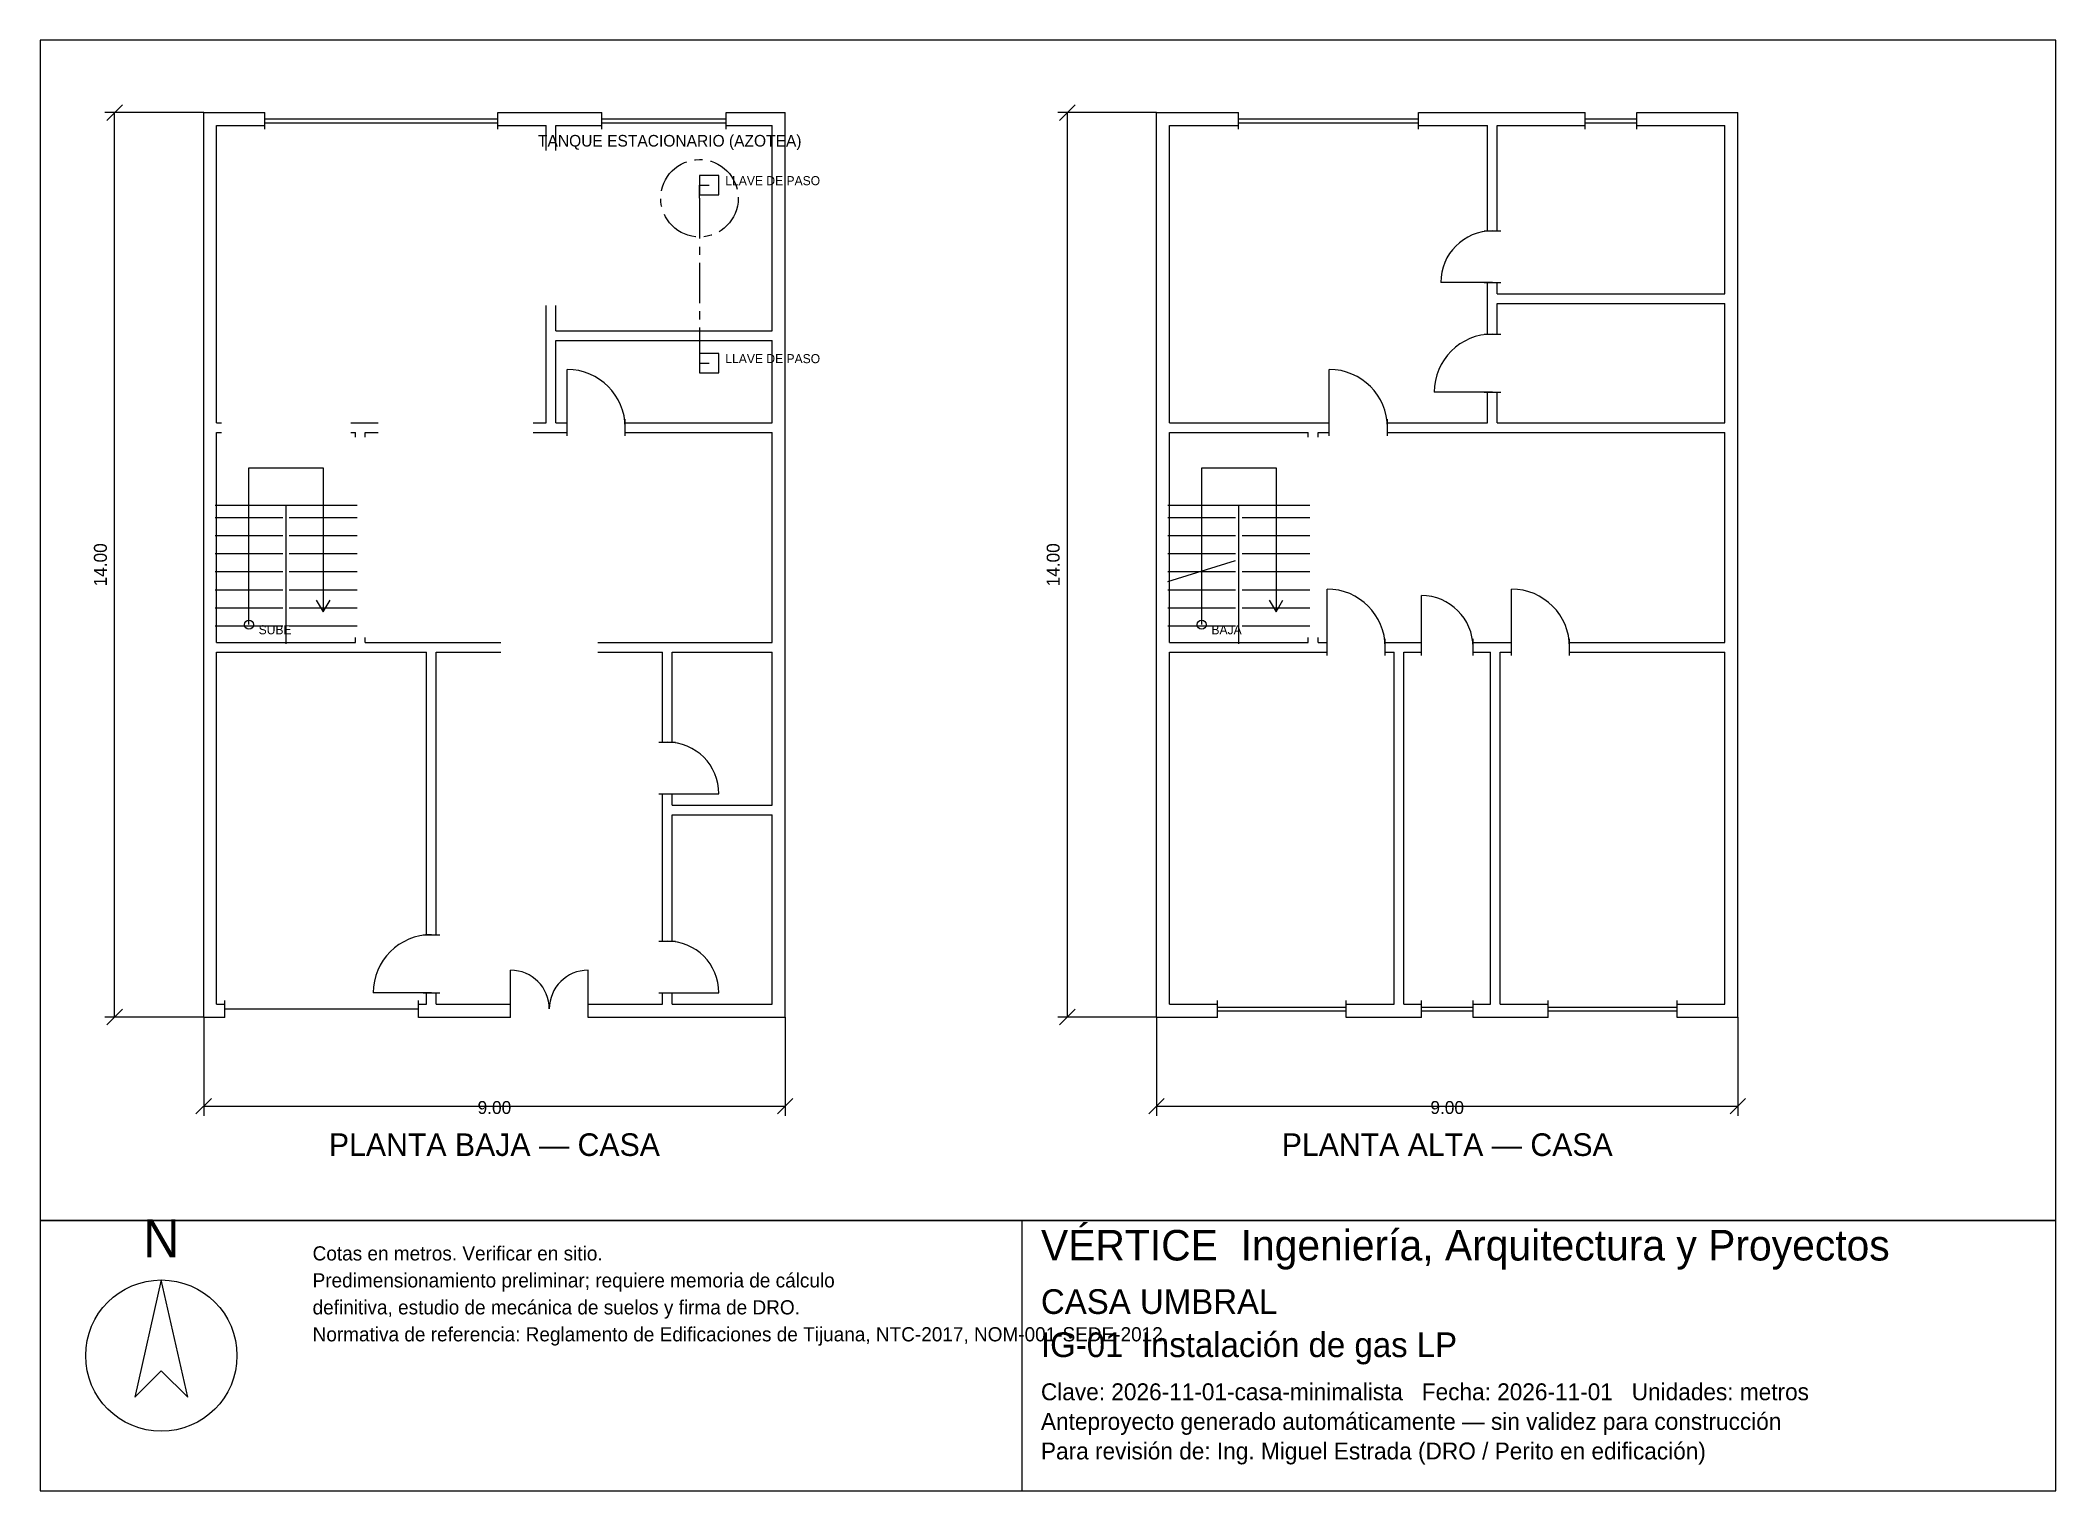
# Model space of a CAD drawing. Header units: metres. Extents: x -2.7 to 28.5, y -7.5 to 15.
import ezdxf
from ezdxf.enums import TextEntityAlignment as Align

# ---------------------------------------------------------------- set-up
doc = ezdxf.new("R2010")
doc.units = ezdxf.units.M
doc.header["$LTSCALE"] = 0.5
doc.linetypes.add('CENTER', pattern=[2, 1.25, -0.25, 0.25, -0.25])
for name, color, linetype in [('A-ESCALERA', 6, 'CONTINUOUS'), ('A-MUROS', 7, 'CONTINUOUS'), ('A-PUERTAS', 2, 'CONTINUOUS'), ('A-TEXTO', 3, 'CONTINUOUS'), ('A-VANOS', 4, 'CONTINUOUS'), ('COTAS', 8, 'CONTINUOUS'), ('I-TEXTO', 3, 'CONTINUOUS'), ('IG-GAS', 2, 'CENTER'), ('LAMINA', 9, 'CONTINUOUS')]:
    doc.layers.add(name, color=color, linetype=linetype)
doc.styles.get("Standard").update_dxf_attribs({"font": 'txt', "width": 0.9})

msp = doc.modelspace()

# ---------------------------------------------------------------- linework, layer by layer
at = {"layer": 'A-ESCALERA'}
for p, q in [((0.05, 7.8), (2.25, 7.8)), ((0.05, 7.61), (1.1, 7.61)), ((1.15, 5.65), (1.15, 7.8)), ((1.2, 7.61), (2.25, 7.61)), ((14.8, 7.8), (17, 7.8)), ((14.8, 7.61), (15.85, 7.61)), ((15.9, 5.65), (15.9, 7.8)), ((15.95, 7.61), (17, 7.61)), ((0.05, 7.33), (1.1, 7.33)), ((1.2, 7.33), (2.25, 7.33)), ((14.8, 7.33), (15.85, 7.33)), ((15.95, 7.33), (17, 7.33)), ((0.05, 7.05), (1.1, 7.05)), ((1.2, 7.05), (2.25, 7.05)), ((14.8, 7.05), (15.85, 7.05)), ((14.8, 6.6175), (15.85, 6.94)), ((15.95, 7.05), (17, 7.05)), ((0.05, 6.77), (1.1, 6.77)), ((1.2, 6.77), (2.25, 6.77)), ((14.8, 6.77), (15.85, 6.77)), ((15.95, 6.77), (17, 6.77)), ((0.05, 6.49), (1.1, 6.49)), ((1.2, 6.49), (2.25, 6.49)), ((14.8, 6.49), (15.85, 6.49)), ((15.95, 6.49), (17, 6.49)), ((0.05, 6.21), (1.1, 6.21)), ((0.05, 5.93), (1.1, 5.93)), ((1.2, 6.21), (2.25, 6.21)), ((1.2, 5.93), (2.25, 5.93)), ((14.8, 6.21), (15.85, 6.21)), ((14.8, 5.93), (15.85, 5.93)), ((15.95, 6.21), (17, 6.21)), ((15.95, 5.93), (17, 5.93))]:
    msp.add_line(p, q, dxfattribs=at)
for points in [[(0.575, 5.95), (0.575, 8.375), (1.725, 8.375), (1.725, 6.15)], [(15.325, 5.95), (15.325, 8.375), (16.475, 8.375), (16.475, 6.15)], [(1.617, 6.33), (1.725, 6.15), (1.833, 6.33)], [(16.367, 6.33), (16.475, 6.15), (16.583, 6.33)]]:
    msp.add_lwpolyline(points, dxfattribs=at)
for centre in [(0.575, 5.95), (15.325, 5.95)]:
    msp.add_circle(centre, 0.07, dxfattribs=at)
at = {"layer": 'A-MUROS'}
for p, q in [((-0.125, 13.875), (0.82, 13.875)), ((-0.125, -0.125), (-0.125, 13.875)), ((0.82, 13.62), (0.82, 13.88)), ((4.43, 13.62), (4.43, 13.88)), ((4.43, 13.875), (6.038, 13.875)), ((6.038, 13.62), (6.038, 13.88)), ((7.963, 13.62), (7.963, 13.88)), ((7.963, 13.875), (8.875, 13.875)), ((8.875, -0.125), (8.875, 13.875)), ((14.625, 13.875), (15.892, 13.875)), ((14.625, -0.125), (14.625, 13.875)), ((15.892, 13.62), (15.892, 13.88)), ((18.683, 13.62), (18.683, 13.88)), ((18.683, 13.875), (21.263, 13.875)), ((21.263, 13.62), (21.263, 13.88)), ((22.063, 13.62), (22.063, 13.88)), ((22.063, 13.875), (23.625, 13.875)), ((23.625, -0.125), (23.625, 13.875)), ((0.075, 13.675), (0.82, 13.675)), ((0.075, 9.075), (0.075, 13.675)), ((4.43, 13.675), (5.175, 13.675)), ((5.175, 13.287), (5.175, 13.675)), ((5.325, 13.675), (6.038, 13.675)), ((5.325, 13.287), (5.325, 13.675)), ((7.963, 13.675), (8.675, 13.675)), ((8.675, 10.5), (8.675, 13.675)), ((14.825, 13.675), (15.892, 13.675)), ((14.825, 9.075), (14.825, 13.675)), ((18.683, 13.675), (19.75, 13.675)), ((19.75, 12.045), (19.75, 13.675)), ((19.9, 13.675), (21.263, 13.675)), ((19.9, 12.045), (19.9, 13.675)), ((22.063, 13.675), (23.425, 13.675)), ((23.425, 11.07), (23.425, 13.675)), ((19.695, 12.045), (19.955, 12.045)), ((19.695, 11.245), (19.955, 11.245)), ((19.75, 10.448), (19.75, 11.245)), ((19.9, 11.07), (19.9, 11.245)), ((19.9, 11.07), (23.425, 11.07)), ((5.175, 9.075), (5.175, 10.888)), ((5.325, 10.5), (5.325, 10.888)), ((19.9, 10.92), (23.425, 10.92)), ((19.9, 10.448), (19.9, 10.92)), ((23.425, 9.075), (23.425, 10.92)), ((5.325, 10.5), (8.675, 10.5)), ((5.325, 10.35), (8.675, 10.35)), ((5.325, 9.075), (5.325, 10.35)), ((8.675, 9.075), (8.675, 10.35)), ((19.695, 10.448), (19.955, 10.448)), ((19.695, 9.548), (19.955, 9.548)), ((19.75, 9.075), (19.75, 9.548)), ((19.9, 9.075), (19.9, 9.548)), ((0.075, 9.075), (0.15, 9.075)), ((2.15, 9.075), (2.575, 9.075)), ((4.975, 9.075), (5.175, 9.075)), ((5.325, 9.075), (5.5, 9.075)), ((5.5, 8.87), (5.5, 9.13)), ((6.4, 8.87), (6.4, 9.13)), ((6.4, 9.075), (8.675, 9.075)), ((14.825, 9.075), (17.3, 9.075)), ((17.3, 8.87), (17.3, 9.13)), ((18.2, 8.87), (18.2, 9.13)), ((18.2, 9.075), (19.75, 9.075)), ((19.9, 9.075), (23.425, 9.075)), ((0.075, 8.925), (0.15, 8.925)), ((0.075, 5.675), (0.075, 8.925)), ((2.15, 8.925), (2.225, 8.925)), ((2.225, 8.85), (2.225, 8.925)), ((2.375, 8.925), (2.575, 8.925)), ((2.375, 8.85), (2.375, 8.925)), ((4.975, 8.925), (5.5, 8.925)), ((6.4, 8.925), (8.675, 8.925)), ((8.675, 5.675), (8.675, 8.925)), ((14.825, 8.925), (16.975, 8.925)), ((14.825, 5.675), (14.825, 8.925)), ((16.975, 8.85), (16.975, 8.925)), ((17.125, 8.925), (17.3, 8.925)), ((17.125, 8.85), (17.125, 8.925)), ((18.2, 8.925), (23.425, 8.925)), ((23.425, 5.675), (23.425, 8.925)), ((0.075, 5.675), (2.225, 5.675)), ((2.225, 5.675), (2.225, 5.75)), ((2.375, 5.675), (2.375, 5.75)), ((2.375, 5.675), (4.475, 5.675)), ((5.975, 5.675), (8.675, 5.675)), ((14.825, 5.675), (16.975, 5.675)), ((16.975, 5.675), (16.975, 5.75)), ((17.125, 5.675), (17.125, 5.75)), ((17.125, 5.675), (17.265, 5.675)), ((17.265, 5.47), (17.265, 5.73)), ((18.165, 5.47), (18.165, 5.73)), ((18.165, 5.675), (18.725, 5.675)), ((18.725, 5.47), (18.725, 5.73)), ((19.525, 5.47), (19.525, 5.73)), ((19.525, 5.675), (20.12, 5.675)), ((20.12, 5.47), (20.12, 5.73)), ((21.02, 5.47), (21.02, 5.73)), ((21.02, 5.675), (23.425, 5.675)), ((0.075, 5.525), (3.325, 5.525)), ((0.075, 0.075), (0.075, 5.525)), ((3.325, 1.15), (3.325, 5.525)), ((3.475, 5.525), (4.475, 5.525)), ((3.475, 1.15), (3.475, 5.525)), ((5.975, 5.525), (6.975, 5.525)), ((6.975, 4.13), (6.975, 5.525)), ((7.125, 5.525), (8.675, 5.525)), ((7.125, 4.13), (7.125, 5.525)), ((8.675, 3.155), (8.675, 5.525)), ((14.825, 5.525), (17.265, 5.525)), ((14.825, 0.075), (14.825, 5.525)), ((18.165, 5.525), (18.305, 5.525)), ((18.305, 0.075), (18.305, 5.525)), ((18.455, 5.525), (18.725, 5.525)), ((18.455, 0.075), (18.455, 5.525)), ((19.525, 5.525), (19.795, 5.525)), ((19.795, 0.075), (19.795, 5.525)), ((19.945, 5.525), (20.12, 5.525)), ((19.945, 0.075), (19.945, 5.525)), ((21.02, 5.525), (23.425, 5.525)), ((23.425, 0.075), (23.425, 5.525)), ((6.92, 4.13), (7.18, 4.13)), ((6.92, 3.33), (7.18, 3.33)), ((6.975, 1.05), (6.975, 3.33)), ((7.125, 3.155), (7.125, 3.33)), ((7.125, 3.155), (8.675, 3.155)), ((7.125, 3.005), (8.675, 3.005)), ((7.125, 1.05), (7.125, 3.005)), ((8.675, 0.075), (8.675, 3.005)), ((3.27, 1.15), (3.53, 1.15)), ((6.92, 1.05), (7.18, 1.05)), ((0.075, 0.075), (0.2, 0.075)), ((0.2, -0.13), (0.2, 0.13)), ((3.2, -0.13), (3.2, 0.13)), ((3.2, 0.075), (3.325, 0.075)), ((3.27, 0.25), (3.53, 0.25)), ((3.325, 0.075), (3.325, 0.25)), ((3.475, 0.075), (3.475, 0.25)), ((3.475, 0.075), (4.625, 0.075)), ((4.625, -0.13), (4.625, 0.13)), ((5.825, -0.13), (5.825, 0.13)), ((5.825, 0.075), (6.975, 0.075)), ((6.92, 0.25), (7.18, 0.25)), ((6.975, 0.075), (6.975, 0.25)), ((7.125, 0.075), (7.125, 0.25)), ((7.125, 0.075), (8.675, 0.075)), ((14.825, 0.075), (15.567, 0.075)), ((15.567, -0.13), (15.567, 0.13)), ((17.563, -0.13), (17.563, 0.13)), ((17.563, 0.075), (18.305, 0.075)), ((18.455, 0.075), (18.725, 0.075)), ((18.725, -0.13), (18.725, 0.13)), ((19.525, -0.13), (19.525, 0.13)), ((19.525, 0.075), (19.795, 0.075)), ((19.945, 0.075), (20.687, 0.075)), ((20.687, -0.13), (20.687, 0.13)), ((22.683, -0.13), (22.683, 0.13)), ((22.683, 0.075), (23.425, 0.075)), ((-0.125, -0.125), (0.2, -0.125)), ((3.2, -0.125), (4.625, -0.125)), ((5.825, -0.125), (8.875, -0.125)), ((14.625, -0.125), (15.567, -0.125)), ((17.563, -0.125), (18.725, -0.125)), ((19.525, -0.125), (20.687, -0.125)), ((22.683, -0.125), (23.625, -0.125))]:
    msp.add_line(p, q, dxfattribs=at)
at = {"layer": 'A-PUERTAS'}
for p, q in [((19.825, 11.245), (19.025, 11.245)), ((5.5, 9), (5.5, 9.9)), ((17.3, 9), (17.3, 9.9)), ((19.825, 9.548), (18.925, 9.548)), ((17.265, 5.6), (17.265, 6.5)), ((18.725, 5.6), (18.725, 6.4)), ((20.12, 5.6), (20.12, 6.5)), ((7.05, 3.33), (7.85, 3.33)), ((4.625, 0), (4.625, 0.6)), ((5.825, 0), (5.825, 0.6)), ((3.4, 0.25), (2.5, 0.25)), ((7.05, 0.25), (7.85, 0.25))]:
    msp.add_line(p, q, dxfattribs=at)
for centre, radius, start, end in [((19.825, 11.245), 0.8, 90, 180), ((19.825, 9.548), 0.9, 90, 180), ((5.5, 9), 0.9, 0, 90), ((17.3, 9), 0.9, 0, 90), ((17.265, 5.6), 0.9, 0, 90), ((18.725, 5.6), 0.8, 0, 90), ((20.12, 5.6), 0.9, 0, 90), ((7.05, 3.33), 0.8, 0, 90), ((3.4, 0.25), 0.9, 90, 180), ((7.05, 0.25), 0.8, 0, 90), ((4.625, 0), 0.6, 0, 90), ((5.825, 0), 0.6, 90, 180)]:
    msp.add_arc(centre, radius, start, end, dxfattribs=at)
at = {"layer": 'A-VANOS'}
for p, q in [((0.82, 13.78), (4.43, 13.78)), ((6.038, 13.78), (7.963, 13.78)), ((15.892, 13.78), (18.683, 13.78)), ((21.263, 13.78), (22.063, 13.78)), ((0.82, 13.72), (4.43, 13.72)), ((6.038, 13.72), (7.963, 13.72)), ((15.892, 13.72), (18.683, 13.72)), ((21.263, 13.72), (22.063, 13.72)), ((0.2, 0), (3.2, 0)), ((15.567, 0.03), (17.563, 0.03)), ((18.725, 0.03), (19.525, 0.03)), ((20.687, 0.03), (22.683, 0.03)), ((15.567, -0.03), (17.563, -0.03)), ((18.725, -0.03), (19.525, -0.03)), ((20.687, -0.03), (22.683, -0.03))]:
    msp.add_line(p, q, dxfattribs=at)
at = {"layer": 'COTAS'}
for p, q in [((-0.125, 13.875), (-1.655, 13.875)), ((-1.625, 13.755), (-1.385, 13.995)), ((-1.505, -0.125), (-1.505, 13.875)), ((14.625, 13.875), (13.095, 13.875)), ((13.125, 13.755), (13.365, 13.995)), ((13.245, -0.125), (13.245, 13.875)), ((-0.125, -0.125), (-1.655, -0.125)), ((-1.625, -0.245), (-1.385, -0.005)), ((-0.125, -0.125), (-0.125, -1.655)), ((8.875, -0.125), (8.875, -1.655)), ((14.625, -0.125), (13.095, -0.125)), ((13.125, -0.245), (13.365, -0.005)), ((14.625, -0.125), (14.625, -1.655)), ((23.625, -0.125), (23.625, -1.655)), ((-0.245, -1.625), (-0.005, -1.385)), ((-0.125, -1.505), (8.875, -1.505)), ((8.755, -1.625), (8.995, -1.385)), ((14.505, -1.625), (14.745, -1.385)), ((14.625, -1.505), (23.625, -1.505)), ((23.505, -1.625), (23.745, -1.385))]:
    msp.add_line(p, q, dxfattribs=at)
at = {"layer": 'IG-GAS'}
for points in [[(7.55, 12.6025), (7.85, 12.6025), (7.85, 12.9025), (7.55, 12.9025)], [(7.55, 9.8475), (7.85, 9.8475), (7.85, 10.1475), (7.55, 10.1475)]]:
    msp.add_lwpolyline(points, close=True, dxfattribs=at)
for points in [[(7.55, 12.55), (7.55, 12.7525), (7.7, 12.7525)], [(7.55, 12.55), (7.55, 9.9975), (7.7, 9.9975)]]:
    msp.add_lwpolyline(points, dxfattribs=at)
msp.add_circle((7.55, 12.55), 0.6, dxfattribs=at)
at = {"layer": 'LAMINA'}
msp.add_line((12.545, -7.4568), (12.545, -3.275), dxfattribs=at)
for points in [[(-2.655, -3.275), (28.545, -3.275), (28.545, 14.995), (-2.655, 14.995)], [(-2.655, -7.4568), (28.545, -7.4568), (28.545, -3.275), (-2.655, -3.275)], [(-0.7815, -4.195), (-1.1914, -6.0099), (-0.7815, -5.6001), (-0.3717, -6.0099)]]:
    msp.add_lwpolyline(points, close=True, dxfattribs=at)
msp.add_circle((-0.7815, -5.3659), 1.1709, dxfattribs=at)

# ---------------------------------------------------------------- texts
at = {"layer": 'A-ESCALERA'}
for s, p in [('SUBE', (0.725, 5.8)), ('BAJA', (15.475, 5.8))]:
    msp.add_text(s, height=0.14, dxfattribs=at).set_placement(p)
at = {"layer": 'A-TEXTO'}
for s, p in [('PLANTA BAJA — CASA', (4.375, -2.275)), ('PLANTA ALTA — CASA', (19.125, -2.275))]:
    msp.add_text(s, height=0.35, dxfattribs=at).set_placement(p, align=Align.CENTER)
at = {"layer": 'COTAS'}
for p in [(-1.625, 6.875), (13.125, 6.875)]:
    msp.add_text('14.00', height=0.2, rotation=90, dxfattribs=at).set_placement(p, align=Align.CENTER)
for p in [(4.375, -1.625), (19.125, -1.625)]:
    msp.add_text('9.00', height=0.2, dxfattribs=at).set_placement(p, align=Align.CENTER)
at = {"layer": 'I-TEXTO'}
for s, height, p in [('TANQUE ESTACIONARIO (AZOTEA)', 0.18, (5.05, 13.35)), ('LLAVE DE PASO', 0.14, (7.95, 12.7525)), ('LLAVE DE PASO', 0.14, (7.95, 9.9975))]:
    msp.add_text(s, height=height, dxfattribs=at).set_placement(p)
at = {"layer": 'LAMINA'}
msp.add_text('N', height=0.5855, dxfattribs=at).set_placement((-0.7815, -3.8437), align=Align.CENTER)
for s, height, p in [('VÉRTICE  Ingeniería, Arquitectura y Proyectos', 0.4727, (12.8359, -3.8932)), ('Cotas en metros. Verificar en sitio.', 0.2197, (1.5603, -3.8932)), ('Predimensionamiento preliminar; requiere memoria de cálculo', 0.2197, (1.5603, -4.3106)), ('CASA UMBRAL', 0.3818, (12.8359, -4.7205)), ('definitiva, estudio de mecánica de suelos y firma de DRO.', 0.2197, (1.5603, -4.728)), ('Normativa de referencia: Reglamento de Edificaciones de Tijuana, NTC-2017, NOM-001-SEDE-2012.', 0.2197, (1.5603, -5.1454)), ('IG-01  Instalación de gas LP', 0.3818, (12.8359, -5.3886)), ('Clave: 2026-11-01-casa-minimalista   Fecha: 2026-11-01   Unidades: metros', 0.2618, (12.8359, -6.0568)), ('Anteproyecto generado automáticamente — sin validez para construcción', 0.2618, (12.8359, -6.515)), ('Para revisión de: Ing. Miguel Estrada (DRO / Perito en edificación)', 0.2618, (12.8359, -6.9732))]:
    msp.add_text(s, height=height, dxfattribs=at).set_placement(p)

doc.saveas('drawing.dxf')
